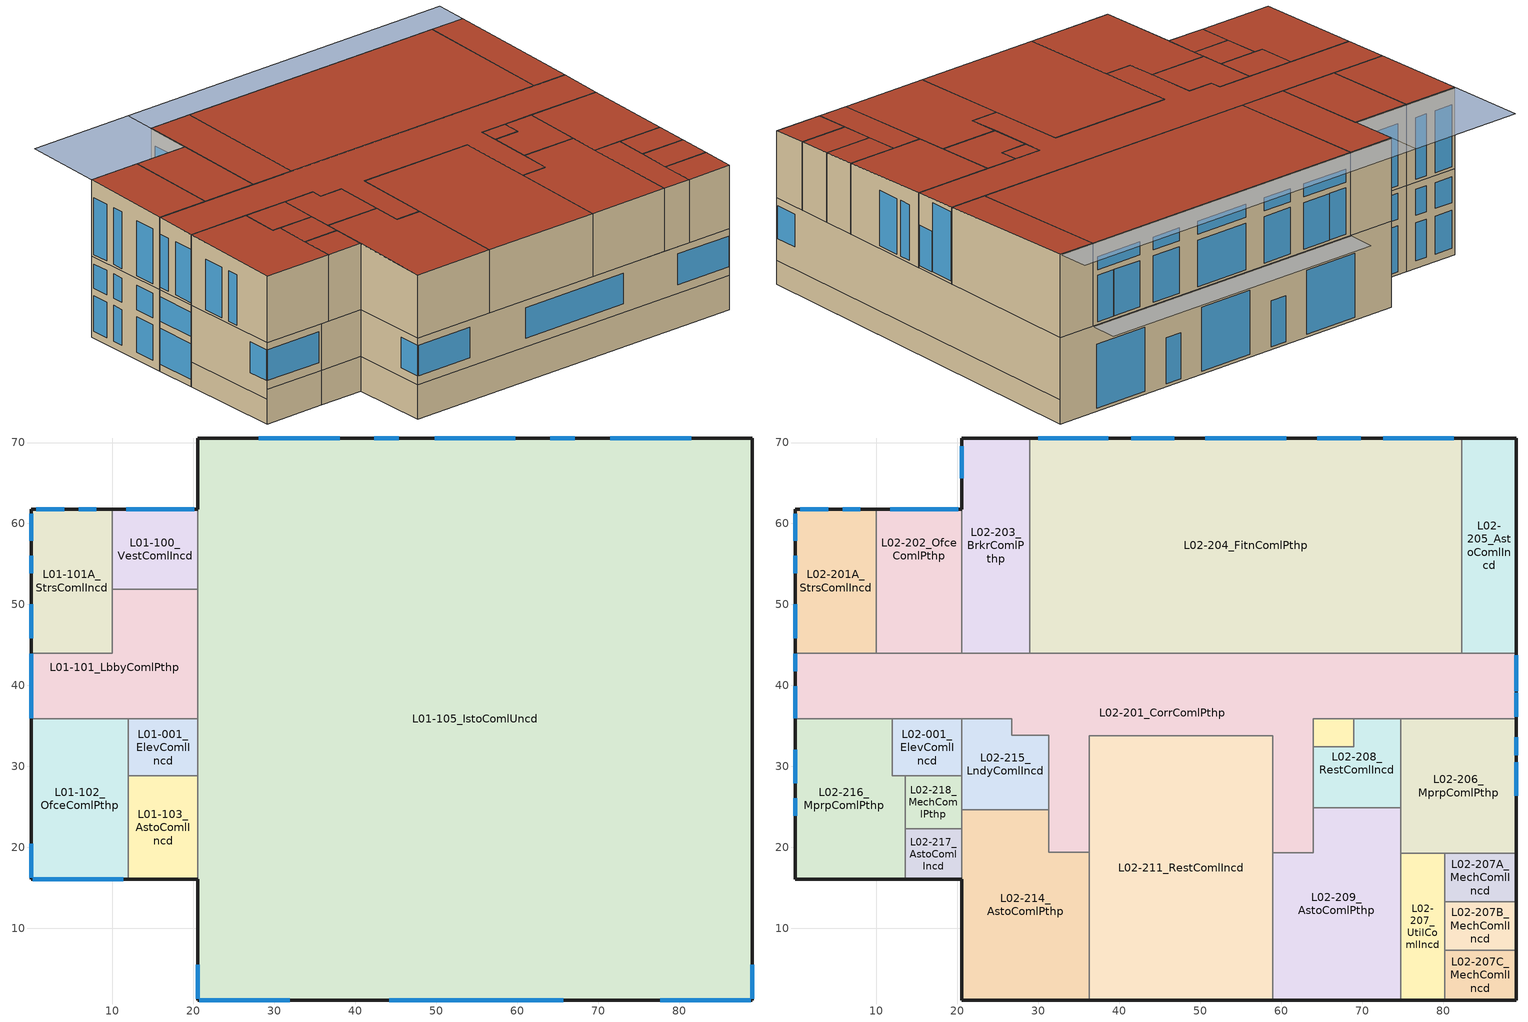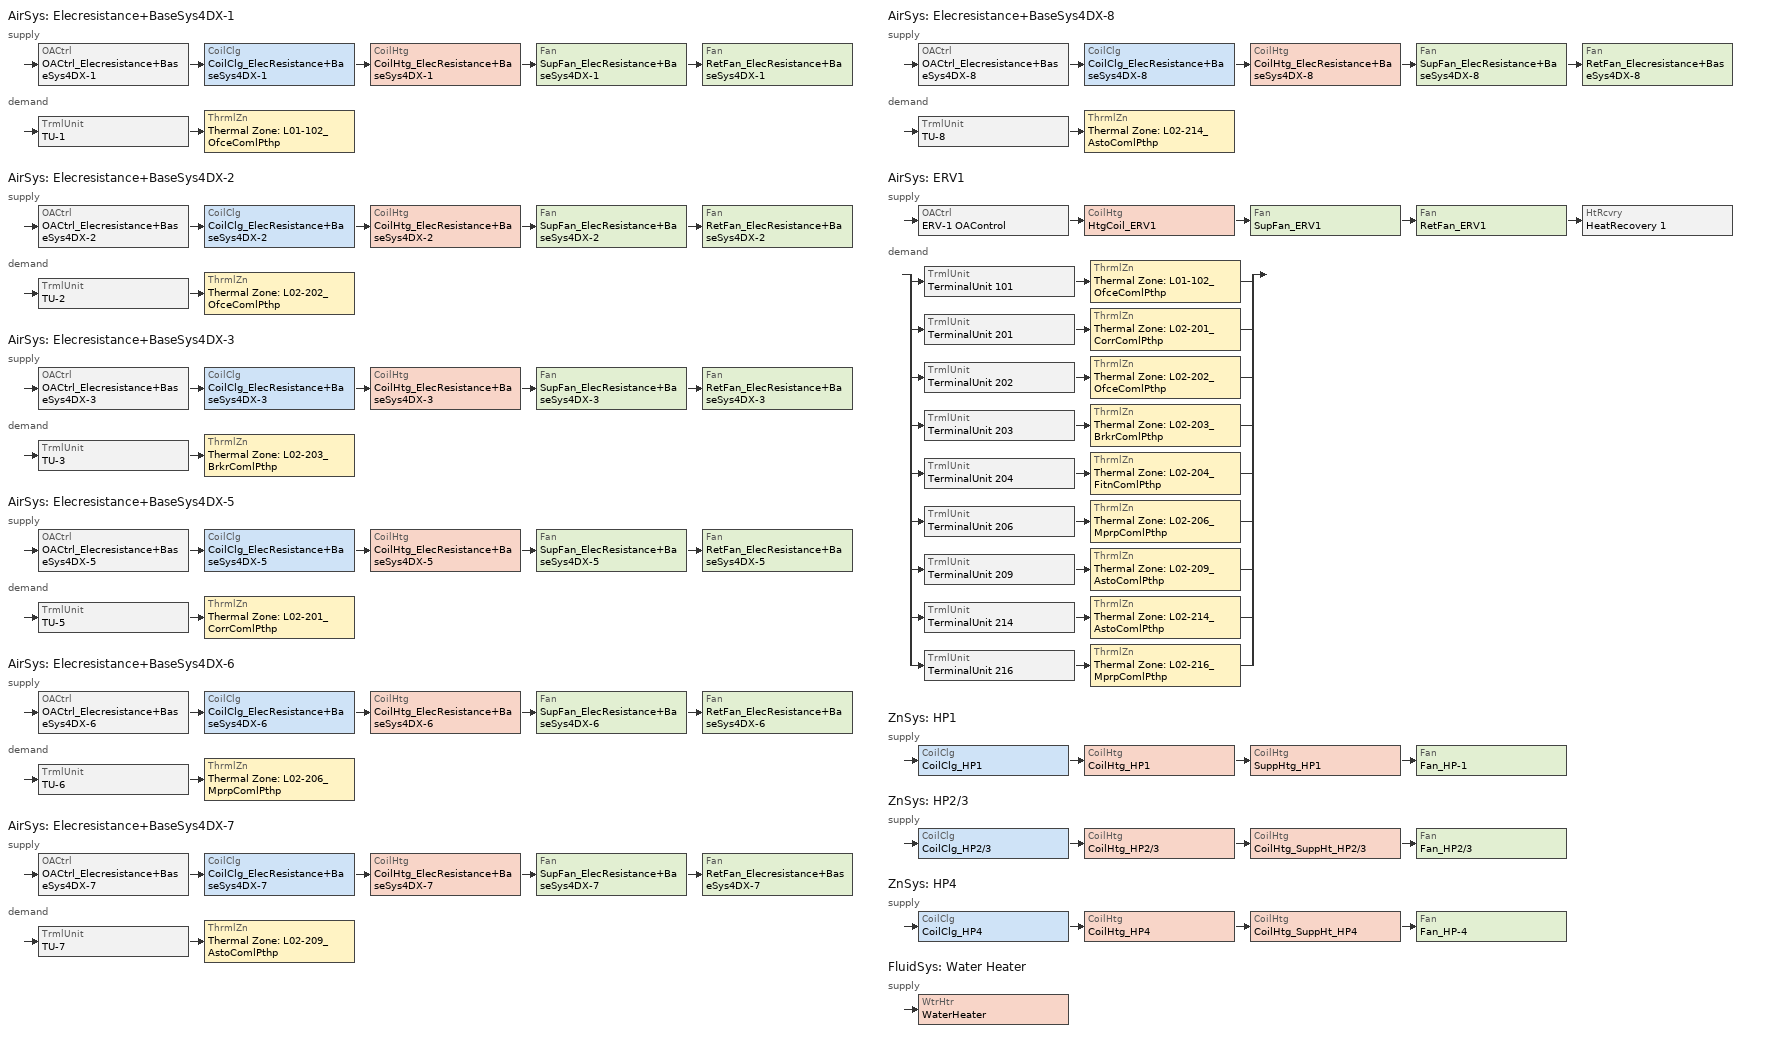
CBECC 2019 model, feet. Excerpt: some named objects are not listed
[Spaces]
L01-105_IstoComlUncd
 floor ground: 20.57,70.56 89.04,70.56 89.04,1.14 20.57,1.14 z0
 wall outside: 20.57,16.08 20.57,1.14 89.04,1.14 z6.42:15; 89.04,70.56 20.57,70.56 20.57,61.76 z0:15; 89.04,1.14 89.04,70.56 z4.21:15
 wall to L01-001_ElevComlIncd: 20.57,35.86 20.57,28.81 z0:15
 wall to L01-101_LbbyComlPthp: 20.57,51.86 20.57,35.86 z0:15
 wall to L01-100_VestComlIncd: 20.57,61.76 20.57,51.86 z0:15
 wall to L01-103_AstoComlIncd: 20.57,28.81 20.57,16.08 z0:15
 wall ground: 20.57,16.08 20.57,1.14 89.04,1.14 z0:6.42; 89.04,1.14 89.04,70.56 z0:4.21
 window (Window 04 Uncd): 20.57,5.47 20.57,1.31 / 89.04,1.31 89.04,5.47 / 77.7,1.14 88.87,1.14 / 44.22,1.14 65.72,1.14 / 20.73,1.14 31.9,1.14 z8:13.67
 window (Panel Door Uncd): 38.07,70.56 28.07,70.56 / 59.8,70.56 49.8,70.56 / 81.54,70.56 71.54,70.56 z0.5:11.67
 window (SF Door Uncd): 67.09,70.56 64.09,70.56 / 45.36,70.56 42.36,70.56 z0.5:8.5
L01-001_ElevComlIncd
 floor ground: 20.57,35.86 20.57,28.81 11.98,28.81 11.98,35.86 z0
 wall to L01-102_OfceComlPthp: 11.98,35.86 11.98,28.81 z0:15
 wall to L01-103_AstoComlIncd: 11.98,28.81 20.57,28.81 z0:15
 wall to L01-101_LbbyComlPthp: 20.57,35.86 11.98,35.86 z0:15
L01-101_LbbyComlPthp
 floor ground: 20.57,51.86 20.57,35.86 0,35.86 0,43.99 10.01,43.99 10.01,51.86 z0
 wall outside: 0,43.99 0,35.86 z0:15
 wall to L01-102_OfceComlPthp: 0,35.86 11.98,35.86 z0:15
 wall to L01-101A_StrsComlIncd: 10.01,51.86 10.01,43.99 0,43.99 z0:15
 wall to L01-100_VestComlIncd: 20.57,51.86 10.01,51.86 z0:15
 window (Window 05): 0,43.91 0,35.91 z1.33:7.92
 window: 0,43.91 0,35.91 z9.25:13.75
L01-100_VestComlIncd
 floor ground: 20.57,61.76 20.57,51.86 10.01,51.86 10.01,61.76 z0
 wall outside: 20.57,61.76 10.01,61.76 z0:15
 wall to L01-101A_StrsComlIncd: 10.01,61.76 10.01,51.86 z0:15
 window: 20.11,61.76 11.73,61.76 z9.67:14.17
 window (Window 05): 20.11,61.76 18.11,61.76 z0.5:8.5
 window (Dr-B/D Swing SF): 17.98,61.76 11.73,61.76 z0.5:8.5
L01-103_AstoComlIncd
 floor ground: 20.57,28.81 20.57,16.08 11.98,16.08 11.98,28.81 z0
 wall outside: 11.98,16.08 20.57,16.08 z6.42:15
 wall to L01-102_OfceComlPthp: 11.98,28.81 11.98,16.08 z0:15
 wall ground: 11.98,16.08 20.57,16.08 z0:6.42
L01-102_OfceComlPthp
 floor ground: 0,35.86 11.98,35.86 11.98,16.08 0,16.08 z0
 wall outside: 0,35.86 0,16.08 z4.58:15; 0,16.08 11.98,16.08 z6.42:15
 wall ground: 0,16.08 11.98,16.08 z0:6.42; 0,35.86 0,16.08 z0:4.58
 window (Window 05): 0,20.41 0,16.24 / 0.17,16.08 11.33,16.08 z8:13.67
L01-101A_StrsComlIncd
 floor ground: 10.01,61.76 10.01,43.99 0,43.99 0,61.76 z0
 wall outside: 10.01,61.76 0,61.76 0,43.99 z0:15
 window: 8.04,61.76 5.88,61.76 / 4.04,61.76 0.58,61.76 / 0,61.18 0,57.85 / 0,56.01 0,53.85 / 0,50.01 0,45.85 z9.25:13.75
 window (Window 05): 4.04,61.76 0.58,61.76 / 8.04,61.76 5.88,61.76 / 0,50.01 0,45.85 / 0,56.01 0,53.85 / 0,61.18 0,57.85 z1.33:7.92
L02-214_AstoComlPthp
 floor to L01-105_IstoComlUncd: 31.31,24.64 31.31,19.36 36.29,19.36 36.29,1.14 20.57,1.14 20.57,24.64 z15
 wall outside: 20.57,1.14 36.29,1.14 z15:26.67; 20.57,16.08,27.27 20.57,16.08,15 20.57,1.14,15 20.57,1.14,26.67
 wall to L02-217_AstoComlIncd: 20.57,22.26,27.52 20.57,22.26,15 20.57,16.08,15 20.57,16.08,27.27
 wall to L02-211_RestComlIncd: 36.29,19.36,27.4 36.29,1.14,26.67 36.29,1.14,15 36.29,19.36,15
 wall to L02-218_MechComlPthp: 20.57,24.64,27.62 20.57,24.64,15 20.57,22.26,15 20.57,22.26,27.52
 wall to L02-215_LndyComlIncd: 31.31,24.64 20.57,24.64 z15:27.62
 wall to L02-201_CorrComlPthp: 36.29,19.36 31.31,19.36 z15:27.4; 31.31,24.64,27.62 31.31,19.36,27.4 31.31,19.36,15 31.31,24.64,15
 roof outside: 36.29,1.14,26.67 36.29,19.36,27.4 31.31,19.36,27.4 31.31,24.64,27.62 20.57,24.64,27.62 20.57,1.14,26.67
L02-217_AstoComlIncd
 floor inside: 20.57,22.26 20.57,16.08 13.55,16.08 13.55,22.26 z15
 wall outside: 13.55,16.08 20.57,16.08 z15:27.27
 wall to L02-216_MprpComlPthp: 13.55,22.26,15 13.55,16.08,15 13.55,16.08,27.27 13.55,22.26,27.52
 wall to L02-218_MechComlPthp: 20.57,22.26 13.55,22.26 z15:27.52
 roof outside: 20.57,16.08,27.27 20.57,22.26,27.52 13.55,22.26,27.52 13.55,16.08,27.27
L02-211_RestComlIncd
 floor to L01-105_IstoComlUncd: 58.97,33.77 58.97,1.14 36.29,1.14 36.29,33.77 z15
 wall outside: 36.29,1.14 58.97,1.14 z15:26.67
 wall to L02-201_CorrComlPthp: 58.97,33.77 36.29,33.77 z15:27.99; 58.97,33.77,27.99 58.97,19.3,27.4 58.97,19.3,15 58.97,33.77,15; 36.29,33.77,27.99 36.29,33.77,15 36.29,19.36,15 36.29,19.36,27.4
 wall to L02-209_AstoComlPthp: 58.97,19.3,27.4 58.97,1.14,26.67 58.97,1.14,15 58.97,19.3,15
 roof outside: 58.97,1.14,26.67 58.97,33.77,27.99 36.29,33.77,27.99 36.29,1.14,26.67
L02-218_MechComlPthp
 floor inside: 20.57,28.81 20.57,22.26 13.55,22.26 13.55,28.81 z15
 wall to L02-216_MprpComlPthp: 13.55,28.81,15 13.55,22.26,15 13.55,22.26,27.52 13.55,28.81,27.79
 wall to L02-215_LndyComlIncd: 20.57,28.81,27.79 20.57,24.64,27.62 20.57,24.64,15 20.57,28.81,15
 wall to L02-001_ElevComlIncd: 20.57,28.81 13.55,28.81 z15:27.79
 roof outside: 20.57,22.26,27.52 20.57,28.81,27.79 13.55,28.81,27.79 13.55,22.26,27.52
L02-215_LndyComlIncd
 floor to L01-105_IstoComlUncd: 20.57,35.86 26.75,35.86 26.75,33.82 31.31,33.82 31.31,24.64 20.57,24.64 z15
 wall to L02-201_CorrComlPthp: 26.75,35.86 20.57,35.86 z15:28.07; 31.31,33.82 26.75,33.82 z15:27.99; 31.31,24.64,27.62 31.31,24.64,15 31.31,33.82,15 31.31,33.82,27.99; 26.75,33.82,27.99 26.75,33.82,15 26.75,35.86,15 26.75,35.86,28.07
 wall to L02-001_ElevComlIncd: 20.57,35.86,28.07 20.57,35.86,15 20.57,28.81,15 20.57,28.81,27.79
 roof outside: 31.31,24.64,27.62 31.31,33.82,27.99 26.75,33.82,27.99 26.75,35.86,28.07 20.57,35.86,28.07 20.57,24.64,27.62
L02-201_CorrComlPthp
 floor inside: 20.57,43.99 20.57,35.86 0,35.86 0,43.99 z15
 floor to L01-105_IstoComlUncd: 20.57,43.99 89.04,43.99 89.04,35.86 63.95,35.86 63.95,19.3 58.97,19.3 58.97,33.77 36.29,33.77 36.29,19.36 31.31,19.36 31.31,33.82 26.75,33.82 26.75,35.86 20.57,35.86 z15
 wall outside: 0,43.99,28.4 0,43.99,15 0,35.86,15 0,35.86,28.07; 89.04,43.99,28.4 89.04,35.86,28.07 89.04,35.86,15 89.04,43.99,15
 wall to L02-209_AstoComlPthp: 58.97,19.3 63.95,19.3 z15:27.4; 63.95,19.3,27.4 63.95,19.3,15 63.95,24.87,15 63.95,24.87,27.63
 wall to L02-216_MprpComlPthp: 0,35.86 11.98,35.86 z15:28.07
 wall to L02-206_MprpComlPthp: 74.75,35.86 89.04,35.86 z15:28.07
 wall to L02-202_OfceComlPthp: 20.57,43.99 10.01,43.99 z15:28.4
 wall to L02-203_BrkrComlPthp: 28.97,43.99 20.57,43.99 z15:28.4
 wall to L02-208_RestComlIncd: 69,35.86 74.75,35.86 z15:28.07; 63.95,32.43,27.93 63.95,24.87,27.63 63.95,24.87,15 63.95,32.43,15
 wall to L02-201B_UtilComlIncd: 63.95,35.86 69,35.86 z15:28.07; 63.95,35.86,28.07 63.95,32.43,27.93 63.95,32.43,15 63.95,35.86,15
 wall to L02-001_ElevComlIncd: 11.98,35.86 20.57,35.86 z15:28.07
 wall to L02-205_AstoComlIncd: 89.04,43.99 82.33,43.99 z15:28.4
 wall to L02-204_FitnComlPthp: 82.33,43.99 28.97,43.99 z15:28.4
 wall to L02-201A_StrsComlIncd: 10.01,43.99 0,43.99 z15:28.4
 window (Window 05): 0,43.91 0,41.74 / 0,39.91 0,35.91 z15.5:25.33; 89.04,39.25 89.04,43.75 z15.5:27.5
 window (Dr-B/D Swing SF): 89.04,36.1 89.04,39.1 z15.5:22.5
 roof outside: 63.95,19.3,27.4 63.95,35.86,28.07 89.04,35.86,28.07 89.04,43.99,28.4 0,43.99,28.4 0,35.86,28.07 26.75,35.86,28.07 26.75,33.82,27.99 31.31,33.82,27.99 31.31,19.36,27.4 36.29,19.36,27.4 36.29,33.77,27.99 58.97,33.77,27.99 58.97,19.3,27.4
L02-209_AstoComlPthp
 floor to L01-105_IstoComlUncd: 74.75,24.87 74.75,1.14 58.97,1.14 58.97,19.3 63.95,19.3 63.95,24.87 z15
 wall outside: 58.97,1.14 74.75,1.14 z15:26.67
 wall to L02-207_UtilComlIncd: 74.75,19.25,27.4 74.75,1.14,26.67 74.75,1.14,15 74.75,19.25,15
 wall to L02-208_RestComlIncd: 74.75,24.87 63.95,24.87 z15:27.63
 wall to L02-206_MprpComlPthp: 74.75,24.87,27.63 74.75,19.25,27.4 74.75,19.25,15 74.75,24.87,15
 roof outside: 74.75,1.14,26.67 74.75,24.87,27.63 63.95,24.87,27.63 63.95,19.3,27.4 58.97,19.3,27.4 58.97,1.14,26.67
L02-207_UtilComlIncd
 floor to L01-105_IstoComlUncd: 80.2,19.25 80.2,1.14 74.75,1.14 74.75,19.25 z15
 wall outside: 74.75,1.14 80.2,1.14 z15:26.67
 wall to L02-207C_MechComlIncd: 80.2,7.3,26.92 80.2,1.14,26.67 80.2,1.14,15 80.2,7.3,15
 wall to L02-207A_MechComlIncd: 80.2,19.25,27.4 80.2,13.3,27.16 80.2,13.3,15 80.2,19.25,15
 wall to L02-206_MprpComlPthp: 80.2,19.25 74.75,19.25 z15:27.4
 wall to L02-207B_MechComlIncd: 80.2,13.3,27.16 80.2,7.3,26.92 80.2,7.3,15 80.2,13.3,15
 roof outside: 80.2,1.14,26.67 80.2,19.25,27.4 74.75,19.25,27.4 74.75,1.14,26.67
L02-208_RestComlIncd
 floor to L01-105_IstoComlUncd: 74.75,35.86 74.75,24.87 63.95,24.87 63.95,32.43 69,32.43 69,35.86 z15
 wall to L02-206_MprpComlPthp: 74.75,24.87,27.63 74.75,24.87,15 74.75,35.86,15 74.75,35.86,28.07
 wall to L02-201B_UtilComlIncd: 69,32.43 63.95,32.43 z15:27.93; 69,35.86,28.07 69,35.86,15 69,32.43,15 69,32.43,27.93
 roof outside: 74.75,24.87,27.63 74.75,35.86,28.07 69,35.86,28.07 69,32.43,27.93 63.95,32.43,27.93 63.95,24.87,27.63
L02-206_MprpComlPthp
 floor to L01-105_IstoComlUncd: 89.04,35.86 89.04,19.25 74.75,19.25 74.75,35.86 z15
 wall outside: 89.04,35.86,28.07 89.04,19.25,27.4 89.04,19.25,15 89.04,35.86,15
 wall to L02-207A_MechComlIncd: 80.2,19.25 89.04,19.25 z15:27.4
 window (Window 05): 89.04,31.4 89.04,33.57 / 89.04,26.35 89.04,30.52 z15.5:25.17
 roof outside: 89.04,19.25,27.4 89.04,35.86,28.07 74.75,35.86,28.07 74.75,19.25,27.4
L02-207C_MechComlIncd
 floor to L01-105_IstoComlUncd: 89.04,7.3 89.04,1.14 80.2,1.14 80.2,7.3 z15
 wall outside: 80.2,1.14 89.04,1.14 z15:26.67; 89.04,7.3,26.92 89.04,1.14,26.67 89.04,1.14,15 89.04,7.3,15
 wall to L02-207B_MechComlIncd: 89.04,7.3 80.2,7.3 z15:26.92
 roof outside: 89.04,1.14,26.67 89.04,7.3,26.92 80.2,7.3,26.92 80.2,1.14,26.67
L02-207A_MechComlIncd
 floor to L01-105_IstoComlUncd: 89.04,19.25 89.04,13.3 80.2,13.3 80.2,19.25 z15
 wall outside: 89.04,19.25,27.4 89.04,13.3,27.16 89.04,13.3,15 89.04,19.25,15
 wall to L02-207B_MechComlIncd: 80.2,13.3 89.04,13.3 z15:27.16
 roof outside: 89.04,13.3,27.16 89.04,19.25,27.4 80.2,19.25,27.4 80.2,13.3,27.16
L02-207B_MechComlIncd
 floor to L01-105_IstoComlUncd: 89.04,13.3 89.04,7.3 80.2,7.3 80.2,13.3 z15
 wall outside: 89.04,13.3,27.16 89.04,7.3,26.92 89.04,7.3,15 89.04,13.3,15
 roof outside: 80.2,7.3,26.92 89.04,7.3,26.92 89.04,13.3,27.16 80.2,13.3,27.16
L02-216_MprpComlPthp
 floor inside: 11.98,35.86 11.98,16.08 0,16.08 0,35.86 z15; 13.55,28.81 13.55,16.08 11.98,16.08 11.98,28.81 z15
 wall outside: 0,16.08 13.55,16.08 z15:27.27; 0,35.86,28.07 0,35.86,15 0,16.08,15 0,16.08,27.27
 wall to L02-001_ElevComlIncd: 13.55,28.81 11.98,28.81 z15:27.79; 11.98,35.86,28.07 11.98,28.81,27.79 11.98,28.81,15 11.98,35.86,15
 window (Window 05): 0,26.08 0,23.91 / 0,32.08 0,27.91 z15.5:24.83
 roof outside: 13.55,16.08,27.27 13.55,28.81,27.79 11.98,28.81,27.79 11.98,35.86,28.07 0,35.86,28.07 0,16.08,27.27
L02-001_ElevComlIncd
 floor inside: 20.57,35.86 20.57,28.81 11.98,28.81 11.98,35.86 z15
 roof outside: 11.98,28.81,27.79 20.57,28.81,27.79 20.57,35.86,28.07 11.98,35.86,28.07
L02-202_OfceComlPthp
 floor inside: 20.57,51.86 20.57,43.99 10.01,43.99 10.01,51.86 z15; 10.01,61.76 20.57,61.76 20.57,51.86 10.01,51.86 z15
 wall outside: 20.57,61.76 10.01,61.76 z15:29.11
 wall to L02-203_BrkrComlPthp: 20.57,61.76,29.11 20.57,43.99,28.4 20.57,43.99,15 20.57,61.76,15
 wall to L02-201A_StrsComlIncd: 10.01,61.76,15 10.01,43.99,15 10.01,43.99,28.4 10.01,61.76,29.11
 window (Window 05): 20.11,61.76 11.73,61.76 z15.5:26.25
 roof outside: 20.57,43.99,28.4 20.57,61.76,29.11 10.01,61.76,29.11 10.01,43.99,28.4
L02-203_BrkrComlPthp
 floor to L01-105_IstoComlUncd: 20.57,70.56 28.97,70.56 28.97,43.99 20.57,43.99 z15
 wall outside: 28.97,70.56 20.57,70.56 z15:29.48; 20.57,70.56,29.48 20.57,70.56,15 20.57,61.76,15 20.57,61.76,29.12
 wall to L02-204_FitnComlPthp: 28.97,70.56,29.48 28.97,43.99,28.4 28.97,43.99,15 28.97,70.56,15
 window (Window 05): 20.57,69.56 20.57,65.56 z15.5:26.5
 roof outside: 28.97,43.99,28.4 28.97,70.56,29.48 20.57,70.56,29.48 20.57,43.99,28.4
L02-201B_UtilComlIncd
 floor to L01-105_IstoComlUncd: 63.95,35.86 69,35.86 69,32.43 63.95,32.43 z15
 roof outside: 63.95,32.43,27.93 69,32.43,27.93 69,35.86,28.07 63.95,35.86,28.07
L02-205_AstoComlIncd
 floor to L01-105_IstoComlUncd: 89.04,70.56 89.04,43.99 82.33,43.99 82.33,70.56 z15
 wall outside: 89.04,70.56 82.33,70.56 z15:29.48; 89.04,70.56,29.48 89.04,43.99,28.4 89.04,43.99,15 89.04,70.56,15
 wall to L02-204_FitnComlPthp: 82.33,70.56,15 82.33,43.99,15 82.33,43.99,28.4 82.33,70.56,29.48
 roof outside: 89.04,43.99,28.4 89.04,70.56,29.48 82.33,70.56,29.48 82.33,43.99,28.4
L02-204_FitnComlPthp
 floor to L01-105_IstoComlUncd: 28.97,70.56 82.33,70.56 82.33,43.99 28.97,43.99 z15
 wall outside: 82.33,70.56 28.97,70.56 z15:29.48
 window (Dr-B/D Swing SF): 81.32,70.56 78.07,70.56 / 33.23,70.56 29.98,70.56 z15.5:23.58
 window (Window 05): 77.9,70.56 72.65,70.56 / 38.65,70.56 33.4,70.56 / 69.82,70.56 64.48,70.56 / 46.82,70.56 41.48,70.56 z15.5:23.58
 window (Dr-F Sliding SF): 60.65,70.56 50.65,70.56 z15.5:23.58
 window: 60.65,70.56 50.65,70.56 / 81.32,70.56 72.65,70.56 / 46.82,70.56 41.48,70.56 / 38.65,70.56 29.98,70.56 / 69.82,70.56 64.48,70.56 z24.58:26.83
 roof outside: 82.33,43.99,28.4 82.33,70.56,29.48 28.97,70.56,29.48 28.97,43.99,28.4
L02-201A_StrsComlIncd
 floor inside: 10.01,61.76 10.01,43.99 0,43.99 0,61.76 z15
 wall outside: 10.01,61.76 0,61.76 z15:29.11; 0,61.76,29.11 0,61.76,15 0,43.99,15 0,43.99,28.4
 window (Window 05): 0,56.01 0,53.85 / 0,61.18 0,57.85 z15.5:26; 0,50.01 0,45.85 z15.5:25.67; 4.04,61.76 0.58,61.76 / 8.04,61.76 5.88,61.76 z15.5:26.25
 roof outside: 10.01,43.99,28.4 10.01,61.76,29.11 0,61.76,29.11 0,43.99,28.4
shading: 82.33,75.56 82.33,70.56 28.97,70.56 28.97,75.56 z15; 20.57,70.56,29.48 89.04,70.56,29.48 89.04,76.56,29.72 20.57,76.56,29.72; 20.57,61.76,29.11 20.57,76.56,29.72 0,76.56,29.72 0,61.76,29.11
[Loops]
AirSys 'Elecresistance+BaseSys4DX-1'
 supply: OACtrl 'OACtrl_Elecresistance+BaseSys4DX-1' > CoilClg 'CoilClg_ElecResistance+BaseSys4DX-1' > CoilHtg 'CoilHtg_ElecResistance+BaseSys4DX-1' > Fan 'SupFan_ElecResistance+BaseSys4DX-1' > Fan 'RetFan_ElecResistance+BaseSys4DX-1'
 demand: TrmlUnit 'TU-1' > ThrmlZn 'Thermal Zone: L01-102_OfceComlPthp'
AirSys 'Elecresistance+BaseSys4DX-2'
 supply: OACtrl 'OACtrl_Elecresistance+BaseSys4DX-2' > CoilClg 'CoilClg_ElecResistance+BaseSys4DX-2' > CoilHtg 'CoilHtg_ElecResistance+BaseSys4DX-2' > Fan 'SupFan_ElecResistance+BaseSys4DX-2' > Fan 'RetFan_ElecResistance+BaseSys4DX-2'
 demand: TrmlUnit 'TU-2' > ThrmlZn 'Thermal Zone: L02-202_OfceComlPthp'
AirSys 'Elecresistance+BaseSys4DX-3'
 supply: OACtrl 'OACtrl_Elecresistance+BaseSys4DX-3' > CoilClg 'CoilClg_ElecResistance+BaseSys4DX-3' > CoilHtg 'CoilHtg_ElecResistance+BaseSys4DX-3' > Fan 'SupFan_ElecResistance+BaseSys4DX-3' > Fan 'RetFan_ElecResistance+BaseSys4DX-3'
 demand: TrmlUnit 'TU-3' > ThrmlZn 'Thermal Zone: L02-203_BrkrComlPthp'
AirSys 'Elecresistance+BaseSys4DX-5'
 supply: OACtrl 'OACtrl_Elecresistance+BaseSys4DX-5' > CoilClg 'CoilClg_ElecResistance+BaseSys4DX-5' > CoilHtg 'CoilHtg_ElecResistance+BaseSys4DX-5' > Fan 'SupFan_ElecResistance+BaseSys4DX-5' > Fan 'RetFan_ElecResistance+BaseSys4DX-5'
 demand: TrmlUnit 'TU-5' > ThrmlZn 'Thermal Zone: L02-201_CorrComlPthp'
AirSys 'Elecresistance+BaseSys4DX-6'
 supply: OACtrl 'OACtrl_Elecresistance+BaseSys4DX-6' > CoilClg 'CoilClg_ElecResistance+BaseSys4DX-6' > CoilHtg 'CoilHtg_ElecResistance+BaseSys4DX-6' > Fan 'SupFan_ElecResistance+BaseSys4DX-6' > Fan 'RetFan_ElecResistance+BaseSys4DX-6'
 demand: TrmlUnit 'TU-6' > ThrmlZn 'Thermal Zone: L02-206_MprpComlPthp'
AirSys 'Elecresistance+BaseSys4DX-7'
 supply: OACtrl 'OACtrl_Elecresistance+BaseSys4DX-7' > CoilClg 'CoilClg_ElecResistance+BaseSys4DX-7' > CoilHtg 'CoilHtg_ElecResistance+BaseSys4DX-7' > Fan 'SupFan_ElecResistance+BaseSys4DX-7' > Fan 'RetFan_Elecresistance+BaseSys4DX-7'
 demand: TrmlUnit 'TU-7' > ThrmlZn 'Thermal Zone: L02-209_AstoComlPthp'
AirSys 'Elecresistance+BaseSys4DX-8'
 supply: OACtrl 'OACtrl_Elecresistance+BaseSys4DX-8' > CoilClg 'CoilClg_ElecResistance+BaseSys4DX-8' > CoilHtg 'CoilHtg_ElecResistance+BaseSys4DX-8' > Fan 'SupFan_ElecResistance+BaseSys4DX-8' > Fan 'RetFan_Elecresistance+BaseSys4DX-8'
 demand: TrmlUnit 'TU-8' > ThrmlZn 'Thermal Zone: L02-214_AstoComlPthp'
AirSys 'ERV1'
 supply: OACtrl 'ERV-1 OAControl' > CoilHtg 'HtgCoil_ERV1' > Fan 'SupFan_ERV1' > Fan 'RetFan_ERV1' > HtRcvry 'HeatRecovery 1'
 demand: split
  | TrmlUnit 'TerminalUnit 101' > ThrmlZn 'Thermal Zone: L01-102_OfceComlPthp'
  | TrmlUnit 'TerminalUnit 201' > ThrmlZn 'Thermal Zone: L02-201_CorrComlPthp'
  | TrmlUnit 'TerminalUnit 202' > ThrmlZn 'Thermal Zone: L02-202_OfceComlPthp'
  | TrmlUnit 'TerminalUnit 203' > ThrmlZn 'Thermal Zone: L02-203_BrkrComlPthp'
  | TrmlUnit 'TerminalUnit 204' > ThrmlZn 'Thermal Zone: L02-204_FitnComlPthp'
  | TrmlUnit 'TerminalUnit 206' > ThrmlZn 'Thermal Zone: L02-206_MprpComlPthp'
  | TrmlUnit 'TerminalUnit 209' > ThrmlZn 'Thermal Zone: L02-209_AstoComlPthp'
  | TrmlUnit 'TerminalUnit 214' > ThrmlZn 'Thermal Zone: L02-214_AstoComlPthp'
  | TrmlUnit 'TerminalUnit 216' > ThrmlZn 'Thermal Zone: L02-216_MprpComlPthp'
ZnSys 'HP1'
 supply: CoilClg 'CoilClg_HP1' > CoilHtg 'CoilHtg_HP1' > CoilHtg 'SuppHtg_HP1' > Fan 'Fan_HP-1'
ZnSys 'HP2/3'
 supply: CoilClg 'CoilClg_HP2/3' > CoilHtg 'CoilHtg_HP2/3' > CoilHtg 'CoilHtg_SuppHt_HP2/3' > Fan 'Fan_HP2/3'
ZnSys 'HP4'
 supply: CoilClg 'CoilClg_HP4' > CoilHtg 'CoilHtg_HP4' > CoilHtg 'CoilHtg_SuppHt_HP4' > Fan 'Fan_HP-4'
FluidSys 'Water Heater'
 supply: WtrHtr 'WaterHeater'
[Proj]
Project: StAddress=5900 W Green Lake Way N.; City=Seattle; State=WA; ZipCode=98103
[Bldg]
Building 1
[FenCons] CertificationMthd=NFRCRated
Name | FenProdType | UFactor | VT
Panel Door Uncd | GlazedDoor | 0.9 | 0.66
Dr-B/D Swing SF | GlazedDoor | 0.53 | 0.28
Dr-F Sliding SF | GlazedDoor | 0.4 | 0.49
SF Door Uncd | GlazedDoor | 0.85 | 0.291
Window 04 Uncd | CurtainWall | 0.501 | 0.472
Window 05 | CurtainWall | 0.37 | 0.47
[SpcFuncDefaults] DsgnInfRt[1]=0.0345; InfSchRef[1]=On-user
Name | SpcFunc | OccDens | OccFrac | OccSensHtRt | OccLatHtRt | OccSchRef | VentPerPerson | VentPerArea | CodeOtherVentPerPerson | CodeOtherVentPerArea | IntLPDReg | IntLtgRegSchRef | RecptSchRef | HotWtrHtgSchRef | SHWFluidSegRef | BaseHotWtrConsumptionRt | RecptPwrDens | HotWtrHrlyUsePerPers | BaseHotWtrHrlyUsePerPers | FuncSchGrp | RecptRadFrac | RecptLatFrac | RecptLostFrac | ExhContPerFixture
AstoSpcFuncDef | Storage Room - <50 ft2 | 3 | 0.5 | 275 | 475 | GLBHOcc | 5 | 0.06 | 5 | 0.06 | 0.264 | GLBHLights | GLBHRecept | GLBHSHW | HW Supply | 0
BrkrSpcFuncDef | Lounge/Breakroom - All other |  |  | 275 | 275 | GLBHOcc | 5 | 0.12 | 5 |  | 0.264 | GLBHLights | GLBHRecept | GLBHSHW | HW Supply | 0 | 1.5 | 0 | 0
OfceSpcFuncDef | Office - Enclosed |  |  |  |  | GLBHOcc | 5 | 0.06 | 5 |  | 0.264 | GLBHLights | GLBHRecept | GLBHSHW | HW Supply | 0 |  | 0
MprpSpcFuncDef | Conference/Meeting/Multipurpose Room |  |  |  |  | GLBHOcc | 5 | 0.6 | 5 |  | 0.264 | GLBHLights | GLBHRecept | GLBHSHW | HW Supply | 0 | 1.5 | 0 | 0
MechSpcFuncDef | Electrical/MechanicaI Room |  |  |  |  | GLBHOcc | 0 | 0 | 0 | 0 | 0.264 | GLBHLights | GLBHRecept |  |  |  | 0.2 | 0
CorrSpcFuncDef; VestSpcFuncDef | Corridor - All other |  |  |  |  | GLBHOcc | 0 | 0.06 | 0 |  | 0.264 | GLBHLights | GLBHRecept |  |  |  | 0.2
FitnSpcFuncDef | Gymnasium/Fitness Center - Exercise area | 66.67 |  |  |  | GLBHOcc | 0 | 0.3 | 0 |  | 0.264 | GLBHLights | GLBHRecept | GLBHSHW | HW Supply | 0 | 1.5 | 0
ElevSpcFuncDef | Unoccupied-Include in Gross Floor Area
LbbySpcFuncDef | Lobby - All other | 10 |  |  |  | GLBHOcc | 5 | 0.06 | 5 |  | 0.264 | GLBHLights | GLBHRecept | GLBHSHW | HW Supply | 0 | 1 | 0 |  | Assembly
LndySpcFuncDef | Warehouse - Storage Area - Medium to bulky, palletized items | 3 |  |  |  | GLBHOcc | 5 | 0.06 | 5 |  | 0.264 | GLBHLights | GLBHRecept | GLBHSHW | HW Supply | 0 | 4.316 | 0 | 0 |  | 0 | 0.04 | 0.62
StrsSpcFuncDef | Stairwell |  |  |  |  | GLBHOcc | 0 | 0.06 | 0 |  | 0.264 | GLBHLights | GLBHRecept |  |  |  | 0.2
RestSpcFuncDef | Restroom - All other |  | 1 |  |  | GLBHOcc |  |  | 0 |  | 0.264 | GLBHLights | GLBHRecept | GLBHSHW | HW Supply | 1.1878 | 0.2 | 0.695 | 1.188 |  |  |  |  | 0
UtilSpcFuncDef | Warehouse - Storage Area - Medium to bulky, palletized items | 3 |  |  |  | GLBHOcc | 5 | 0.06 | 5 | 0.06 | 0.264 | GLBHLights | GLBHRecept | GLBHSHW | HW Supply | 0 |  | 0 | 0
IstoSpcFuncDef | Storage Room - <50 ft2 | 3 |  |  |  | GLBHOcc | 5 | 0.06 | 5 | 0.06 | 0.264 | GLBHLights | GLBHRecept | GLBHSHW | HW Supply | 0 |  | 0 | 0
[Story]
Name | PRMBldgTypeForBaseWWR
L1
L2 | Retail (strip mall)
[Spc]
Name | Story | CondgType | ThrmlZnRef | Vol | SpcFuncDefaultsRef | CodeOtherVentFlow | VentSpcFunc | ExhNumFixtures | IsIntrmtExh | FuncSchGrp
L01-105_IstoComlUncd | L1 | Unconditioned | Thermal Zone: L01-105_IstoComlUncd | 71294.4 | IstoSpcFuncDef
L01-102_OfceComlPthp | L1 | DirectlyConditioned | Thermal Zone: L01-102_OfceComlPthp | 3554.77 | OfceSpcFuncDef | 91
L01-103_AstoComlIncd | L1 | IndirectlyConditioned | Thermal Zone: L01-102_OfceComlPthp | 1639.69 | AstoSpcFuncDef | 0
L01-001_ElevComlIncd | L1 | IndirectlyConditioned | Thermal Zone: L01-102_OfceComlPthp | 907.709 | ElevSpcFuncDef
L01-101_LbbyComlPthp | L1 | DirectlyConditioned | Thermal Zone: L01-102_OfceComlPthp | 3755.45 | LbbySpcFuncDef | 0
L01-101A_StrsComlIncd | L1 | IndirectlyConditioned | Thermal Zone: L01-102_OfceComlPthp | 2667.93 | StrsSpcFuncDef | 0
L01-100_VestComlIncd | L1 | IndirectlyConditioned | Thermal Zone: L01-102_OfceComlPthp | 1568.8 | VestSpcFuncDef | 0
L02-214_AstoComlPthp | L2 | DirectlyConditioned | Thermal Zone: L02-214_AstoComlPthp | 4197.96 | AstoSpcFuncDef | 76
L02-211_RestComlIncd | L2 | IndirectlyConditioned | Thermal Zone: L02-201_CorrComlPthp | 9122.46 | RestSpcFuncDef |  | Exhaust - Toilets, public | 10 | 0
L02-209_AstoComlPthp | L2 | DirectlyConditioned | Thermal Zone: L02-209_AstoComlPthp | 4240.8 | AstoSpcFuncDef | 76
L02-207_UtilComlIncd | L2 | IndirectlyConditioned | Thermal Zone: L02-206_MprpComlPthp | 1187.58 | UtilSpcFuncDef | 0
L02-207C_MechComlIncd | L2 | IndirectlyConditioned | Thermal Zone: L02-206_MprpComlPthp | 642.428 | MechSpcFuncDef
L02-207B_MechComlIncd | L2 | IndirectlyConditioned | Thermal Zone: L02-206_MprpComlPthp | 638.238 | MechSpcFuncDef
L02-207A_MechComlIncd | L2 | IndirectlyConditioned | Thermal Zone: L02-206_MprpComlPthp | 645.568 | MechSpcFuncDef
L02-216_MprpComlPthp | L2 | DirectlyConditioned | Thermal Zone: L02-216_MprpComlPthp | 3266.74 | MprpSpcFuncDef | 62
L02-217_AstoComlIncd | L2 | IndirectlyConditioned | Thermal Zone: L02-216_MprpComlPthp | 537.989 | AstoSpcFuncDef | 0
L02-206_MprpComlPthp | L2 | DirectlyConditioned | Thermal Zone: L02-206_MprpComlPthp | 3020.95 | MprpSpcFuncDef | 20
L02-201_CorrComlPthp | L2 | DirectlyConditioned | Thermal Zone: L02-201_CorrComlPthp | 12205.8 | CorrSpcFuncDef | 43
L02-218_MechComlPthp | L2 | DirectlyConditioned | Thermal Zone: L02-218_MechComlPthp | 580.881 | MechSpcFuncDef
L02-215_LndyComlIncd | L2 | IndirectlyConditioned | Thermal Zone: L02-201_CorrComlPthp | 1434.22 | LndySpcFuncDef | 0
L02-208_RestComlIncd | L2 | IndirectlyConditioned | Thermal Zone: L02-206_MprpComlPthp | 1305.55 | RestSpcFuncDef |  | Exhaust - Toilets, public | 10 | 0
L02-001_ElevComlIncd | L2 | IndirectlyConditioned | Thermal Zone: L02-201_CorrComlPthp | 782.478 | ElevSpcFuncDef
L02-201B_UtilComlIncd | L2 | IndirectlyConditioned | Thermal Zone: L02-201_CorrComlPthp | 224.989 | UtilSpcFuncDef | 0
L02-202_OfceComlPthp | L2 | DirectlyConditioned | Thermal Zone: L02-202_OfceComlPthp | 2581.4 | OfceSpcFuncDef | 18
L02-203_BrkrComlPthp | L2 | DirectlyConditioned | Thermal Zone: L02-203_BrkrComlPthp | 3112.61 | BrkrSpcFuncDef | 50
L02-204_FitnComlPthp | L2 | DirectlyConditioned | Thermal Zone: L02-204_FitnComlPthp | 19758.8 | FitnSpcFuncDef | 700 |  |  |  | Retail
L02-205_AstoComlIncd | L2 | IndirectlyConditioned | Thermal Zone: L02-204_FitnComlPthp | 2483.36 | AstoSpcFuncDef | 0
L02-201A_StrsComlIncd | L2 | IndirectlyConditioned | Thermal Zone: L02-201_CorrComlPthp | 2447.17 | StrsSpcFuncDef | 0
[ThrmlZn] VentStd=Other
Name | AddClgSys
Thermal Zone: L01-105_IstoComlUncd; Thermal Zone: L02-214_AstoComlPthp; Thermal Zone: L02-209_AstoComlPthp; Thermal Zone: L02-216_MprpComlPthp; Thermal Zone: L02-201_CorrComlPthp; Thermal Zone: L02-218_MechComlPthp; Thermal Zone: L02-202_OfceComlPthp; Thermal Zone: L02-203_BrkrComlPthp
Thermal Zone: L01-102_OfceComlPthp; Thermal Zone: L02-206_MprpComlPthp; Thermal Zone: L02-204_FitnComlPthp | 0
[AirSys] NRCAMch03A=0; NRCAMch13A=0
Name | Type | AirFlowPerSqFt | AirFlowPerTon | NRCAMch05A | NRCAMch12A | CtrlSysType | NRCAMch02A | NRCAMch18A
Elecresistance+BaseSys4DX-1 | SZAC | 1.05356 | 447.703 | 0
Elecresistance+BaseSys4DX-2 | SZAC | 1.238 | 469.49 | 0
Elecresistance+BaseSys4DX-3 | SZAC | 1.424 | 446.2 | 0
Elecresistance+BaseSys4DX-5 | SZAC | 0.785 | 469.49 | 0 | 0
Elecresistance+BaseSys4DX-6 | SZAC | 0.927 | 399.6 | 0
Elecresistance+BaseSys4DX-7 | SZAC | 0.6786 | 469.49 | 0
Elecresistance+BaseSys4DX-8 | SZAC | 0.78589 | 469.49 | 0
ERV1 | DOASCV | 0.001 |  |  |  | Other | 0 | 0
[AirSeg]
Name | Sys | Type
SupAirSeg_Elecresistance+BaseSys4DX-1 | Elecresistance+BaseSys4DX-1 | Supply
RetAirSeg_Fan_ElecResistance+BaseSys4DX-1 | Elecresistance+BaseSys4DX-1 | Return
SupAirSeg_Elecresistance+BaseSys4DX-2 | Elecresistance+BaseSys4DX-2 | Supply
RetAirSeg_Fan_ElecResistance+BaseSys4DX-2 | Elecresistance+BaseSys4DX-2 | Return
SupAirSeg_Elecresistance+BaseSys4DX-3 | Elecresistance+BaseSys4DX-3 | Supply
RetAirSeg_Fan_ElecResistance+BaseSys4DX-3 | Elecresistance+BaseSys4DX-3 | Return
SupAirSeg_Elecresistance+BaseSys4DX-5 | Elecresistance+BaseSys4DX-5 | Supply
RetAirSeg_Fan_ElecResistance+BaseSys4DX-5 | Elecresistance+BaseSys4DX-5 | Return
SupAirSeg_Elecresistance+BaseSys4DX-6 | Elecresistance+BaseSys4DX-6 | Supply
RetAirSeg_Fan_ElecResistance+BaseSys4DX-6 | Elecresistance+BaseSys4DX-6 | Return
SupAirSeg_Elecresistance+BaseSys4DX-7 | Elecresistance+BaseSys4DX-7 | Supply
RetAirSeg_Elecresistance+BaseSys4DX-7 | Elecresistance+BaseSys4DX-7 | Return
SupAirSeg_Elecresistance+BaseSys4DX-8 | Elecresistance+BaseSys4DX-8 | Supply
RetAirSeg_Elecresistance+BaseSys4DX-8 | Elecresistance+BaseSys4DX-8 | Return
SupAirSeg_ERV1 | ERV1 | Supply
RetAirSeg_ERV1 | ERV1
[CoilClg]
Name | Sys | DXEER | BypassMinEffCheck
CoilClg_ElecResistance+BaseSys4DX-1 | Elecresistance+BaseSys4DX-1 | 10.84 | 1
CoilClg_ElecResistance+BaseSys4DX-2 | Elecresistance+BaseSys4DX-2 | 10.84 | 1
CoilClg_ElecResistance+BaseSys4DX-3 | Elecresistance+BaseSys4DX-3 | 10.84 | 1
CoilClg_ElecResistance+BaseSys4DX-5 | Elecresistance+BaseSys4DX-5 | 10.84 | 1
CoilClg_ElecResistance+BaseSys4DX-6 | Elecresistance+BaseSys4DX-6 | 10.84 | 1
CoilClg_ElecResistance+BaseSys4DX-7 | Elecresistance+BaseSys4DX-7 | 10.84 | 1
CoilClg_ElecResistance+BaseSys4DX-8 | Elecresistance+BaseSys4DX-8 | 10.84 | 1
CoilClg_HP1 | HP1 | 13
CoilClg_HP2/3 | HP2/3 | 12.6
CoilClg_HP4 | HP4 | 12.5
[CoilHtg]
Name | Sys | Type | HtPumpCOP | HtPumpSuppCoilHtgRef | HtPumpCprsrLockoutTemp | HtPumpSuppTemp
CoilHtg_ElecResistance+BaseSys4DX-1 | Elecresistance+BaseSys4DX-1 | Resistance
CoilHtg_ElecResistance+BaseSys4DX-2 | Elecresistance+BaseSys4DX-2 | Resistance
CoilHtg_ElecResistance+BaseSys4DX-3 | Elecresistance+BaseSys4DX-3 | Resistance
CoilHtg_ElecResistance+BaseSys4DX-5 | Elecresistance+BaseSys4DX-5 | Resistance
CoilHtg_ElecResistance+BaseSys4DX-6 | Elecresistance+BaseSys4DX-6 | Resistance
CoilHtg_ElecResistance+BaseSys4DX-7 | Elecresistance+BaseSys4DX-7 | Resistance
CoilHtg_ElecResistance+BaseSys4DX-8 | Elecresistance+BaseSys4DX-8 | Resistance
HtgCoil_ERV1 | ERV1 | Resistance
CoilHtg_HP1 | HP1 | HeatPump | 4.44 | SuppHtg_HP1
SuppHtg_HP1 | HP1 | Resistance
CoilHtg_HP2/3 | HP2/3 | HeatPump | 4.11 | CoilHtg_SuppHt_HP2/3 | -4 | 32
CoilHtg_SuppHt_HP2/3 | HP2/3 | Resistance
CoilHtg_HP4 | HP4 | HeatPump | 4.44 | CoilHtg_SuppHt_HP4 | -4 | 32
CoilHtg_SuppHt_HP4 | HP4 | Resistance
[Fan] ModelingMthd=PowerPerUnitFlow
Name | Sys
SupFan_ElecResistance+BaseSys4DX-1; RetFan_ElecResistance+BaseSys4DX-1 | Elecresistance+BaseSys4DX-1
SupFan_ElecResistance+BaseSys4DX-2; RetFan_ElecResistance+BaseSys4DX-2 | Elecresistance+BaseSys4DX-2
SupFan_ElecResistance+BaseSys4DX-3; RetFan_ElecResistance+BaseSys4DX-3 | Elecresistance+BaseSys4DX-3
SupFan_ElecResistance+BaseSys4DX-5; RetFan_ElecResistance+BaseSys4DX-5 | Elecresistance+BaseSys4DX-5
SupFan_ElecResistance+BaseSys4DX-6; RetFan_ElecResistance+BaseSys4DX-6 | Elecresistance+BaseSys4DX-6
SupFan_ElecResistance+BaseSys4DX-7; RetFan_Elecresistance+BaseSys4DX-7 | Elecresistance+BaseSys4DX-7
SupFan_ElecResistance+BaseSys4DX-8; RetFan_Elecresistance+BaseSys4DX-8 | Elecresistance+BaseSys4DX-8
SupFan_ERV1; RetFan_ERV1 | ERV1
Fan_HP-1 | HP1
Fan_HP2/3 | HP2/3
Fan_HP-4 | HP4
[TrmlUnit] Type=Uncontrolled
Name | Sys | ZnServedRef
TU-1 | Elecresistance+BaseSys4DX-1 | Thermal Zone: L01-102_OfceComlPthp
TU-2 | Elecresistance+BaseSys4DX-2 | Thermal Zone: L02-202_OfceComlPthp
TU-3 | Elecresistance+BaseSys4DX-3 | Thermal Zone: L02-203_BrkrComlPthp
TU-5 | Elecresistance+BaseSys4DX-5 | Thermal Zone: L02-201_CorrComlPthp
TU-6 | Elecresistance+BaseSys4DX-6 | Thermal Zone: L02-206_MprpComlPthp
TU-7 | Elecresistance+BaseSys4DX-7 | Thermal Zone: L02-209_AstoComlPthp
TU-8 | Elecresistance+BaseSys4DX-8 | Thermal Zone: L02-214_AstoComlPthp
TerminalUnit 101 | ERV1 | Thermal Zone: L01-102_OfceComlPthp
TerminalUnit 201 | ERV1 | Thermal Zone: L02-201_CorrComlPthp
TerminalUnit 202 | ERV1 | Thermal Zone: L02-202_OfceComlPthp
TerminalUnit 203 | ERV1 | Thermal Zone: L02-203_BrkrComlPthp
TerminalUnit 204 | ERV1 | Thermal Zone: L02-204_FitnComlPthp
TerminalUnit 206 | ERV1 | Thermal Zone: L02-206_MprpComlPthp
TerminalUnit 209 | ERV1 | Thermal Zone: L02-209_AstoComlPthp
TerminalUnit 214 | ERV1 | Thermal Zone: L02-214_AstoComlPthp
TerminalUnit 216 | ERV1 | Thermal Zone: L02-216_MprpComlPthp
[OACtrl]
Name | Sys | HtRcvryRef
OACtrl_Elecresistance+BaseSys4DX-1 | Elecresistance+BaseSys4DX-1
OACtrl_Elecresistance+BaseSys4DX-2 | Elecresistance+BaseSys4DX-2
OACtrl_Elecresistance+BaseSys4DX-3 | Elecresistance+BaseSys4DX-3
OACtrl_Elecresistance+BaseSys4DX-5 | Elecresistance+BaseSys4DX-5
OACtrl_Elecresistance+BaseSys4DX-6 | Elecresistance+BaseSys4DX-6
OACtrl_Elecresistance+BaseSys4DX-7 | Elecresistance+BaseSys4DX-7
OACtrl_Elecresistance+BaseSys4DX-8 | Elecresistance+BaseSys4DX-8
ERV-1 OAControl | ERV1 | HeatRecovery 1
[HtRcvry]
HeatRecovery 1: Sys=ERV1
[ZnSys]
Name | Type
HP1 | SZHP
HP2/3; HP4 | MiniSplitHP
[FluidSys]
Water Heater: Type=ServiceHotWater
[FluidSeg] Sys=Water Heater
Name | Type
HW Supply | PrimarySupply
HW Makeup | MakeupFluid
[WtrHtr]
WaterHeater: Sys=Water Heater; FluidSegOutRef=HW Supply; FluidSegMakeupRef=HW Makeup
[Meter]
Name | Type
NonResElecMeter | Electricity
NonResGasMeter | NaturalGas
[ResDHWSys]
ResidentialDHWSystem 1: SystemType=Standard; CentralRecircType=Central with Recirculation; CentralDHWType=HPWH; CHPWHSysDescrip=Single Pass Primary; CHPWHCompType=Sanden GS3-45HPA-US (4kW cap @ 40F); CHPWHNumComp=12; CHPWHTankCount=4; CHPWHTankRVal=13; CHPWHTankLoc=Outside; CHPWHSrcAirLoc=Outside; CHPWHLoopTankConfig=Series (Swing)
[SchDay] Type=Fraction
Name | Hr
GLBHWinOccWD; GLBHWinOccFri; GLBHWinOccSat | ( 0, 0, 0, 0, 0, 0, 0, 0, 0, 0, 0, 0, 0, 0.2, 0.8, 0.8, 0.8, 0.8, 0.8, 0.8, 0, 0, 0, 0 )
GLBHWinOccSun; OffDay | ( 0, 0, 0, 0, 0, 0, 0, 0, 0, 0, 0, 0, 0, 0, 0, 0, 0, 0, 0, 0, 0, 0, 0, 0 )
GLBHSpFaOccWD; GLBHSpFaOccFri | ( 0, 0, 0, 0, 0.1, 0.1, 0.4, 0.8, 0.8, 0.8, 0.8, 0.8, 0.8, 0.8, 0.8, 0.8, 0.8, 0.8, 0.2, 0, 0, 0, 0, 0 )
GLBHSpFaOccSat | ( 0, 0, 0, 0, 0, 0.1, 0.1, 0.5, 0.8, 0.8, 0.2, 0, 0, 0, 0, 0, 0, 0, 0, 0, 0, 0, 0, 0 )
GLBHSpFaOccSun | ( 0, 0, 0, 0, 0, 0.1, 0.1, 0.8, 0.8, 0.8, 0.2, 0, 0, 0, 0, 0, 0, 0, 0, 0, 0, 0, 0, 0 )
GLBHSumOccWD | ( 0, 0, 0, 0, 0.1, 0.1, 0.4, 0.8, 0.8, 0.8, 0.8, 0.8, 0.8, 0.8, 0.8, 0.8, 0.8, 0.8, 0.8, 0.8, 0, 0, 0, 0 )
GLBHSumOccFri | ( 0, 0, 0, 0, 0.1, 0.1, 0.4, 0.8, 0.8, 0.8, 0.8, 0.8, 0.8, 0.8, 0.8, 0.8, 0.8, 0.8, 0, 0, 0, 0, 0, 0 )
GLBHSumOccSat | ( 0, 0, 0, 0, 0, 0.1, 0.1, 0.5, 0.8, 0.8, 0.8, 0.8, 0.2, 0, 0, 0, 0, 0, 0, 0, 0, 0, 0, 0 )
GLBHSumOccSun | ( 0, 0, 0, 0, 0, 0.1, 0.1, 0.4, 0.8, 0.8, 0.8, 0.8, 0.2, 0, 0, 0, 0, 0, 0, 0, 0, 0, 0, 0 )
GLBHWinLightsWD; GLBHWinLightsFri; GLBHWinLightsSat | ( 0.05, 0.05, 0.05, 0.05, 0.05, 0.05, 0.05, 0.05, 0.05, 0.05, 0.05, 0.05, 0.05, 0.3, 0.5, 0.5, 0.5, 0.5, 0.5, 0.5, 0.05, 0.05, 0.05, 0.05 )
GLBHWinLightsSun | ( 0.05, 0.05, 0.05, 0.05, 0.05, 0.05, 0.05, 0.05, 0.05, 0.05, 0.05, 0.05, 0.05, 0.05, 0.05, 0.05, 0.05, 0.05, 0.05, 0.05, 0.05, 0.05, 0.05, 0.05 )
GLBHSpFaLightsWD; GLBHSpFaLightsFri | ( 0.05, 0.05, 0.05, 0.05, 0.5, 0.5, 0.5, 0.5, 0.5, 0.5, 0.5, 0.5, 0.5, 0.5, 0.5, 0.5, 0.5, 0.5, 0.3, 0.05, 0.05, 0.05, 0.05, 0.05 )
GLBHSpFaLightsSat; GLBHSpFaLightsSun | ( 0.05, 0.05, 0.05, 0.05, 0.05, 0.3, 0.5, 0.5, 0.5, 0.5, 0.3, 0.05, 0.05, 0.05, 0.05, 0.05, 0.05, 0.05, 0.05, 0.05, 0.05, 0.05, 0.05, 0.05 )
GLBHSumLightsWD | ( 0.05, 0.05, 0.05, 0.05, 0.5, 0.5, 0.5, 0.5, 0.5, 0.5, 0.5, 0.5, 0.5, 0.5, 0.5, 0.5, 0.5, 0.5, 0.5, 0.5, 0.05, 0.05, 0.05, 0.05 )
GLBHSumLightsFri | ( 0.05, 0.05, 0.05, 0.05, 0.5, 0.5, 0.5, 0.5, 0.5, 0.5, 0.5, 0.5, 0.5, 0.5, 0.5, 0.5, 0.5, 0.5, 0.05, 0.05, 0.05, 0.05, 0.05, 0.05 )
GLBHSumLightsSat; GLBHSumLightsSun | ( 0.05, 0.05, 0.05, 0.05, 0.05, 0.3, 0.5, 0.5, 0.5, 0.5, 0.5, 0.5, 0.3, 0.05, 0.05, 0.05, 0.05, 0.05, 0.05, 0.05, 0.05, 0.05, 0.05, 0.05 )
GLBHWinReceptWD; GLBHWinReceptFri; GLBHWinReceptSat; GLBHWinReceptSun | ( 0.05, 0.05, 0.05, 0.05, 0.05, 0.05, 0.05, 0.05, 0.05, 0.05, 0.05, 0.05, 0.05, 0.3, 0.75, 0.75, 0.75, 0.75, 0.75, 0.45, 0.05, 0.05, 0.05, 0.05 )
GLBHSpFaReceptWD; GLBHSpFaReceptFri | ( 0.05, 0.05, 0.05, 0.05, 0.45, 0.75, 0.75, 0.75, 0.75, 0.75, 0.75, 0.75, 0.75, 0.75, 0.75, 0.75, 0.75, 0.75, 0.3, 0.05, 0.05, 0.05, 0.05, 0.05 )
GLBHSpFaReceptSat; GLBHSpFaReceptSun | ( 0.05, 0.05, 0.05, 0.05, 0.05, 0.3, 0.75, 0.75, 0.75, 0.75, 0.3, 0.05, 0.05, 0.05, 0.05, 0.05, 0.05, 0.05, 0.05, 0.05, 0.05, 0.05, 0.05, 0.05 )
GLBHSumReceptWD | ( 0.05, 0.05, 0.05, 0.05, 0.45, 0.75, 0.75, 0.75, 0.75, 0.75, 0.75, 0.75, 0.75, 0.75, 0.75, 0.75, 0.75, 0.75, 0.75, 0.45, 0.05, 0.05, 0.05, 0.05 )
GLBHSumReceptSun | ( 0.05, 0.05, 0.05, 0.05, 0.05, 0.3, 0.75, 0.75, 0.75, 0.75, 0.75, 0.75, 0.75, 0.75, 0.75, 0.75, 0.75, 0.05, 0.05, 0.05, 0.05, 0.05, 0.05, 0.05 )
OnDay | ( 1, 1, 1, 1, 1, 1, 1, 1, 1, 1, 1, 1, 1, 1, 1, 1, 1, 1, 1, 1, 1, 1, 1, 1 )
[SchWeek] Type=Fraction; SchDayClgDDRef=OnDay
Name | SchDaySunRef | SchDayMonRef | SchDayTueRef | SchDayWedRef | SchDayThuRef | SchDayFriRef | SchDaySatRef | SchDayHolRef | SchDayHtgDDRef
GLBHWinOccWk | GLBHWinOccSun | GLBHWinOccWD | GLBHWinOccWD | GLBHWinOccWD | GLBHWinOccWD | GLBHWinOccFri | GLBHWinOccSat | GLBHWinOccSun | OffDay
GLBHSpFaOccWk | GLBHSpFaOccSun | GLBHSpFaOccWD | GLBHSpFaOccWD | GLBHSpFaOccWD | GLBHSpFaOccWD | GLBHSpFaOccFri | GLBHSpFaOccSat | GLBHSpFaOccSun | OffDay
GLBHSumOccWk | GLBHSumOccSun | GLBHSumOccWD | GLBHSumOccWD | GLBHSumOccWD | GLBHSumOccWD | GLBHSumOccFri | GLBHSumOccSat | GLBHSumOccSun | OffDay
GLBHWinLightsWk | GLBHWinLightsSun | GLBHWinLightsWD | GLBHWinLightsWD | GLBHWinLightsWD | GLBHWinLightsWD | GLBHWinLightsFri | GLBHWinLightsSat | GLBHWinLightsSun | OffDay
GLBHSpFaLightsWk | GLBHSpFaLightsSun | GLBHSpFaLightsWD | GLBHSpFaLightsWD | GLBHSpFaLightsWD | GLBHSpFaLightsWD | GLBHSpFaLightsFri | GLBHSpFaLightsSat | GLBHSpFaLightsSun | OffDay
GLBHSumLightsWk | GLBHSumLightsSun | GLBHSumLightsWD | GLBHSumLightsWD | GLBHSumLightsWD | GLBHSumLightsWD | GLBHSumLightsFri | GLBHSumLightsSat | GLBHSumLightsSun | OffDay
GLBHWinReceptWk | GLBHWinReceptSun | GLBHWinReceptWD | GLBHWinReceptWD | GLBHWinReceptWD | GLBHWinReceptWD | GLBHWinReceptFri | GLBHWinReceptSat | GLBHWinReceptSun | OffDay
GLBHSpFaReceptWk | GLBHSpFaReceptSun | GLBHSpFaReceptWD | GLBHSpFaReceptWD | GLBHSpFaReceptWD | GLBHSpFaReceptWD | GLBHSpFaReceptFri | GLBHSpFaReceptSat | GLBHSpFaReceptSun | OffDay
GLBHSumReceptWk | GLBHSumReceptSun | GLBHSumReceptWD | GLBHSumReceptWD | GLBHSumReceptWD | GLBHSumReceptWD | GLBHSumReceptFri | GLBHSumReceptSat | GLBHSumReceptSun | OffDay
GLBHWinSHWWk | GLBHWinSHWSun | GLBHWinSHWWD | GLBHWinSHWWD | GLBHWinSHWWD | GLBHWinSHWWD | GLBHWinSHWFri | GLBHWinSHWSat | GLBHWinSHWSun | OffDay
GLBHSpFaSHWWk | GLBHSpFaSHWSun | GLBHSpFaSHWWD | GLBHSpFaSHWWD | GLBHSpFaSHWWD | GLBHSpFaSHWWD | GLBHSpFaSHWFri | GLBHSpFaSHWSat | GLBHSpFaSHWSun | OffDay
GLBHSumSHWWk | GLBHSumSHWSun | GLBHSumSHWWD | GLBHSumSHWWD | GLBHSumSHWWD | GLBHSumSHWWD | GLBHSumSHWFri | GLBHSumSHWSat | GLBHSumSHWSun | OffDay
OnWk | OnDay | OnDay | OnDay | OnDay | OnDay | OnDay | OnDay | OnDay | OnDay
[Sch] Type=Fraction
Name | EndMonth[1] | EndMonth[2] | EndMonth[3] | EndMonth[4] | EndMonth[5] | EndDay[1] | EndDay[2] | EndDay[3] | EndDay[4] | EndDay[5] | SchWeekRef[1] | SchWeekRef[2] | SchWeekRef[3] | SchWeekRef[4] | SchWeekRef[5]
GLBHOcc | 1 | 6 | 9 | 11 | 12 | 15 | 15 | 15 | 15 | 31 | GLBHWinOccWk | GLBHSpFaOccWk | GLBHSumOccWk | GLBHSpFaOccWk | GLBHWinOccWk
GLBHLights | 1 | 6 | 9 | 11 | 12 | 15 | 15 | 15 | 15 | 31 | GLBHWinLightsWk | GLBHSpFaLightsWk | GLBHSumLightsWk | GLBHSpFaLightsWk | GLBHWinOccWk
GLBHRecept | 1 | 6 | 9 | 11 | 12 | 15 | 15 | 15 | 15 | 31 | GLBHWinReceptWk | GLBHSpFaReceptWk | GLBHSumReceptWk | GLBHSpFaReceptWk | GLBHWinReceptWk
GLBHSHW | 1 | 6 | 9 | 11 | 12 | 15 | 15 | 15 | 15 | 31 | GLBHWinSHWWk | GLBHSpFaSHWWk | GLBHSumSHWWk | GLBHSpFaSHWWk | GLBHWinSHWWk
On-user | 12 |  |  |  |  | 31 |  |  |  |  | OnWk
